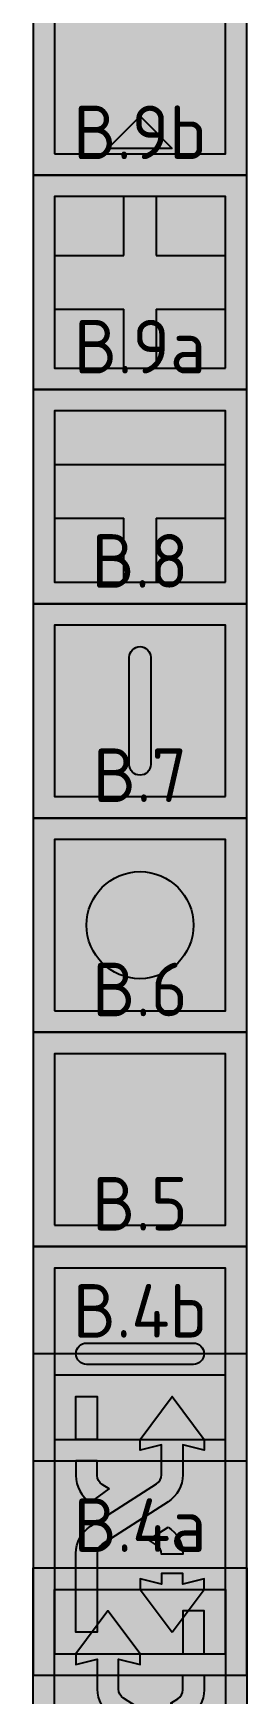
# Model space of a CAD drawing. Header units: metres. Extents: x -13 to 18, y 0 to 1289.
# Drawn here: x -5 to 5, y 409.1 to 486.6 of the extents above; entities that cross this region are included whole.
import ezdxf
from ezdxf.enums import TextEntityAlignment as Align

# ---------------------------------------------------------------- set-up
doc = ezdxf.new("R2010")
doc.units = ezdxf.units.M
doc.styles.add('NLC-ISO-RVV', font='NLCS-RVV.ttf')
doc.styles.add('NLCS-ISO', font='NLCS-ISO.ttf')

# ---------------------------------------------------------------- blocks, each defined once
blk = doc.blocks.new('SVV-VERKEERSTEKEN_B4A-SO')
h = blk.add_hatch(color=22)
h.dxf.hatch_style = 1
h.paths.add_polyline_path([(-5, 0), (5, 0), (5, 15), (-5, 15)])
h.paths.add_polyline_path([(-4, 14), (4, 14), (4, 1), (-4, 1)], flags=16)
h = blk.add_hatch(color=7)
h.dxf.hatch_style = 1
h.paths.add_polyline_path([(-4, 14), (-4, 1), (4, 1), (4, 14)])
h.paths.add_polyline_path([(0, 11), (0, 10.5), (-1, 10.75), (-1, 9.348800895589156, 0.2551020428967871), (-0.7705300563162298, 8.928308935345521), (2.311590168948676, 6.945378851186059, -0.2551020428967871), (3, 5.683902970455128), (3, 1.999999999999998), (2, 2), (2, 5.683902970455173, 0.2551020428967872), (1.77053005631623, 6.104394930698808), (-1.311590168948676, 8.08732501485827, -0.255102042896787), (-2, 9.3488008955892), (-2, 10.75), (-3, 10.5), (-3, 11), (-1.5, 13)], flags=16)
h.paths.add_polyline_path([(2, 13), (3, 13), (3, 11), (2, 11)], flags=16)
h.paths.add_polyline_path([(2, 10), (3, 10), (3, 9.316097029544864, -0.2551020428967898), (2.311590168948669, 8.054621148813936), (1.449527974333364, 8.689083376791046), (1.77053005631617, 8.895605069301153, 0.2551020428968228), (2, 9.316097029544832)], flags=16)
h.paths.add_polyline_path([(-1.311590168948669, 6.912674985141734), (-0.3986954977954166, 6.310916623208954), (-0.7705300563162238, 6.071691064654483, 0.2551020428968128), (-1, 5.651199104410807), (-2, 5.651199104410807, -0.2551020428967897)], flags=16)
h.paths.add_polyline_path([(-1.000000000000114, 4.749999999999972), (-1, 4.25), (0, 4.5), (0, 4), (-1.5, 2), (-3, 4), (-3, 4.5), (-2, 4.25), (-2.000000000000114, 4.749999999999972)], flags=16)
h = blk.add_hatch(color=168)
h.dxf.hatch_style = 1
edge = h.paths.add_edge_path()
edge.add_line((-1.311590168948669, 8.087325014858266), (1.770530056316261, 6.104394930698788))
edge.add_arc((1.500000000000006, 5.683902970455173), 0.4999999999999944, -4.206412995699793e-12, 57.24416549809462, ccw=False)
edge.add_line((2, 5.683902970455136), (2, 2))
edge.add_line((2, 2), (3, 2))
edge.add_line((3, 2), (3, 5.683902970455136))
edge.add_arc((1.499999999999987, 5.683902970455128), 1.500000000000013, 3.05333249420495e-13, 57.24416549809915)
edge.add_line((2.311590168948669, 6.945378851186064), (-0.7705300563162609, 8.928308935345541))
edge.add_arc((-0.5000000000000059, 9.348800895589156), 0.4999999999999937, 179.9999999999957, 237.24416549809462, ccw=False)
edge.add_line((-1, 9.348800895589193), (-1, 10.75))
edge.add_line((-1, 10.75), (0, 10.5))
edge.add_line((0, 10.5), (0, 11))
edge.add_line((0, 11), (-1.5, 13))
edge.add_line((-1.5, 13), (-3, 11))
edge.add_line((-3, 11), (-3, 10.5))
edge.add_line((-3, 10.5), (-2, 10.75))
edge.add_line((-2, 10.75), (-2, 9.348800895589193))
edge.add_arc((-0.4999999999999869, 9.3488008955892), 1.500000000000013, 180.0000000000003, 237.2441654980991)
h = blk.add_hatch(color=168)
h.dxf.hatch_style = 1
h.paths.add_polyline_path([(2, 11), (3, 11), (3, 13), (2, 13)])
h = blk.add_hatch(color=168)
h.dxf.hatch_style = 1
edge = h.paths.add_edge_path()
edge.add_arc((1.5, 9.316097029544864), 1.5, -57.24416549809939, 0, ccw=False)
edge.add_line((2.311590168948669, 8.054621148813936), (1.449527974333364, 8.689083376791046))
edge.add_line((1.449527974333364, 8.689083376791046), (1.770530056316261, 8.895605069301212))
edge.add_arc((1.499999999999998, 9.316097029544832), 0.5000000000000024, 302.7558345019058, 360.0000000000037)
edge.add_line((2, 9.316097029544864), (2, 10))
edge.add_line((2, 10), (3, 10))
edge.add_line((3, 10), (3, 9.316097029544864))
h = blk.add_hatch(color=168)
h.dxf.hatch_style = 1
edge = h.paths.add_edge_path()
edge.add_arc((-0.5, 5.651199104410806), 1.5, 122.7558345019006, 180)
edge.add_line((-2, 5.651199104410807), (-1, 5.651199104410807))
edge.add_arc((-0.5000000000000097, 5.651199104410846), 0.4999999999999903, 122.75583450190521, 180.0000000000045, ccw=False)
edge.add_line((-0.7705300563162609, 6.071691064654459), (-0.3986954977954156, 6.310916623208954))
edge.add_line((-0.3986954977954156, 6.310916623208954), (-1.311590168948669, 6.912674985141734))
h = blk.add_hatch(color=168)
h.dxf.hatch_style = 1
h.paths.add_polyline_path([(-1.5, 2), (-3, 4), (-3, 4.5), (-2, 4.25), (-2.000000000000114, 4.749999999999972), (-1.000000000000114, 4.749999999999972), (-1, 4.25), (0, 4.5), (0, 4)])
at = {"color": 22}
for points in [[(-5, 0), (-5, 15), (5, 15), (5, 0)], [(-4, 1), (-4, 14), (4, 14), (4, 1)]]:
    blk.add_lwpolyline(points, close=True, dxfattribs=at)
at = {"color": 168, "flags": 128}
for points in [[(-1.311590168948669, 8.087325014858266), (1.770530056316261, 6.104394930698788, -0.2551020428967871), (2, 5.683902970455136), (2, 2), (3, 2), (3, 5.683902970455136, 0.2551020428967871), (2.311590168948669, 6.945378851186064), (-0.7705300563162609, 8.928308935345541, -0.2551020428967871), (-1, 9.348800895589193), (-1, 10.75), (0, 10.5), (0, 11), (-1.5, 13), (-3, 11), (-3, 10.5), (-2, 10.75), (-2, 9.348800895589193, 0.2551020428967871)], [(3, 9.316097029544864, -0.2551020428967897), (2.311590168948669, 8.054621148813936), (1.449527974333364, 8.689083376791046), (1.770530056316261, 8.895605069301212, 0.2551020428967824), (2, 9.316097029544864), (2, 10), (3, 10)], [(-1.311590168948669, 6.912674985141734, 0.2551020428967896), (-2, 5.651199104410807), (-1, 5.651199104410807, -0.2551020428967893), (-0.7705300563162609, 6.071691064654459), (-0.3986954977954156, 6.310916623208954)]]:
    blk.add_lwpolyline(points, format="xyb", close=True, dxfattribs=at)
for points in [[(2, 11), (3, 11), (3, 13), (2, 13)], [(-1.5, 2), (-3, 4), (-3, 4.5), (-2, 4.25), (-2.000000000000114, 4.749999999999972), (-1.000000000000114, 4.749999999999972), (-1, 4.25), (0, 4.5), (0, 4)]]:
    blk.add_lwpolyline(points, close=True, dxfattribs=at)
at = {"style": 'NLCS-ISO'}
blk.add_attdef('NR-RST', text='', height=2.5, dxfattribs=at).set_placement((0, 15), align=Align.BOTTOM_CENTER)
blk = doc.blocks.new('SVV-VERKEERSTEKEN_B4B-SO')
h = blk.add_hatch(color=22)
h.dxf.hatch_style = 1
h.paths.add_polyline_path([(5, 15), (-5, 15), (-5, 0), (5, 0)])
h.paths.add_polyline_path([(4, 1), (-4, 1), (-4, 14), (4, 14)], flags=16)
h = blk.add_hatch(color=7)
h.dxf.hatch_style = 1
h.paths.add_polyline_path([(-4, 14), (-4, 1), (4, 1), (4, 14)])
h.paths.add_polyline_path([(1.5, 13), (3, 11), (3, 10.5), (2, 10.75), (2, 9.3488008955892, -0.2551020428967872), (1.311590168948675, 8.08732501485827), (-1.77053005631623, 6.104394930698808, 0.2551020428967871), (-2, 5.683902970455173), (-2, 1.999999999999998), (-3, 2), (-3, 5.683902970455128, -0.2551020428967872), (-2.311590168948675, 6.94537885118606), (0.7705300563162298, 8.928308935345521, 0.2551020428967873), (1, 9.348800895589157), (1, 10.75), (0, 10.5), (0, 11)], flags=16)
h.paths.add_polyline_path([(-2, 11), (-3, 11), (-3, 13), (-2, 13)], flags=16)
h.paths.add_polyline_path([(-2, 10), (-2, 9.316097029544832, 0.2551020428968229), (-1.77053005631617, 8.895605069301153), (-1.449527974333364, 8.689083376791046), (-2.311590168948669, 8.054621148813936, -0.2551020428967898), (-3, 9.316097029544864), (-3, 10)], flags=16)
h.paths.add_polyline_path([(1.311590168948669, 6.912674985141734, -0.2551020428967897), (2, 5.651199104410807), (1, 5.651199104410807, 0.2551020428968135), (0.7705300563162227, 6.071691064654484), (0.3986954977954154, 6.310916623208954)], flags=16)
h.paths.add_polyline_path([(1.000000000000114, 4.749999999999972), (2.000000000000114, 4.749999999999972), (2, 4.25), (3, 4.5), (3, 4), (1.5, 2), (0, 4), (0, 4.5), (1, 4.25)], flags=16)
h = blk.add_hatch(color=168)
h.dxf.hatch_style = 1
edge = h.paths.add_edge_path()
edge.add_line((1.311590168948669, 8.087325014858266), (-1.770530056316261, 6.104394930698788))
edge.add_arc((-1.500000000000006, 5.683902970455173), 0.4999999999999944, 122.7558345019054, 180.0000000000042)
edge.add_line((-2, 5.683902970455136), (-2, 2))
edge.add_line((-2, 2), (-3, 2))
edge.add_line((-3, 2), (-3, 5.683902970455136))
edge.add_arc((-1.499999999999987, 5.683902970455128), 1.500000000000013, 122.75583450190089, 179.9999999999997, ccw=False)
edge.add_line((-2.311590168948669, 6.945378851186064), (0.7705300563162609, 8.928308935345541))
edge.add_arc((0.5000000000000059, 9.348800895589156), 0.4999999999999937, 302.7558345019054, 360.0000000000043)
edge.add_line((1, 9.348800895589193), (1, 10.75))
edge.add_line((1, 10.75), (0, 10.5))
edge.add_line((0, 10.5), (0, 11))
edge.add_line((0, 11), (1.5, 13))
edge.add_line((1.5, 13), (3, 11))
edge.add_line((3, 11), (3, 10.5))
edge.add_line((3, 10.5), (2, 10.75))
edge.add_line((2, 10.75), (2, 9.348800895589193))
edge.add_arc((0.4999999999999869, 9.3488008955892), 1.500000000000013, 302.75583450190084, 359.9999999999998, ccw=False)
h = blk.add_hatch(color=168)
h.dxf.hatch_style = 1
h.paths.add_polyline_path([(-2, 11), (-3, 11), (-3, 13), (-2, 13)])
h = blk.add_hatch(color=168)
h.dxf.hatch_style = 1
edge = h.paths.add_edge_path()
edge.add_arc((-1.5, 9.316097029544864), 1.5, 180, 237.2441654980994)
edge.add_line((-2.311590168948669, 8.054621148813936), (-1.449527974333364, 8.689083376791046))
edge.add_line((-1.449527974333364, 8.689083376791046), (-1.770530056316261, 8.895605069301212))
edge.add_arc((-1.499999999999998, 9.316097029544832), 0.5000000000000024, 179.9999999999963, 237.24416549809422, ccw=False)
edge.add_line((-2, 9.316097029544864), (-2, 10))
edge.add_line((-2, 10), (-3, 10))
edge.add_line((-3, 10), (-3, 9.316097029544864))
h = blk.add_hatch(color=168)
h.dxf.hatch_style = 1
edge = h.paths.add_edge_path()
edge.add_arc((0.5, 5.651199104410806), 1.5, 1.1368683772161603e-13, 57.24416549809939, ccw=False)
edge.add_line((2, 5.651199104410807), (1, 5.651199104410807))
edge.add_arc((0.5000000000000097, 5.651199104410846), 0.4999999999999903, 359.9999999999955, 417.2441654980948)
edge.add_line((0.7705300563162609, 6.071691064654459), (0.3986954977954156, 6.310916623208954))
edge.add_line((0.3986954977954156, 6.310916623208954), (1.311590168948669, 6.912674985141734))
h = blk.add_hatch(color=168)
h.dxf.hatch_style = 1
h.paths.add_polyline_path([(1.5, 2), (3, 4), (3, 4.5), (2, 4.25), (2.000000000000114, 4.749999999999972), (1.000000000000114, 4.749999999999972), (1, 4.25), (0, 4.5), (0, 4)])
at = {"color": 22}
for points in [[(5, 0), (5, 15), (-5, 15), (-5, 0)], [(4, 1), (4, 14), (-4, 14), (-4, 1)]]:
    blk.add_lwpolyline(points, close=True, dxfattribs=at)
at = {"color": 168, "flags": 128}
for points in [[(1.311590168948669, 8.087325014858266), (-1.770530056316261, 6.104394930698788, 0.2551020428967871), (-2, 5.683902970455136), (-2, 2), (-3, 2), (-3, 5.683902970455136, -0.2551020428967871), (-2.311590168948669, 6.945378851186064), (0.7705300563162609, 8.928308935345541, 0.2551020428967871), (1, 9.348800895589193), (1, 10.75), (0, 10.5), (0, 11), (1.5, 13), (3, 11), (3, 10.5), (2, 10.75), (2, 9.348800895589193, -0.2551020428967871)], [(-3, 9.316097029544864, 0.2551020428967897), (-2.311590168948669, 8.054621148813936), (-1.449527974333364, 8.689083376791046), (-1.770530056316261, 8.895605069301212, -0.2551020428967824), (-2, 9.316097029544864), (-2, 10), (-3, 10)], [(1.311590168948669, 6.912674985141734, -0.2551020428967896), (2, 5.651199104410807), (1, 5.651199104410807, 0.2551020428967893), (0.7705300563162609, 6.071691064654459), (0.3986954977954156, 6.310916623208954)]]:
    blk.add_lwpolyline(points, format="xyb", close=True, dxfattribs=at)
for points in [[(-2, 11), (-3, 11), (-3, 13), (-2, 13)], [(1.5, 2), (3, 4), (3, 4.5), (2, 4.25), (2.000000000000114, 4.749999999999972), (1.000000000000114, 4.749999999999972), (1, 4.25), (0, 4.5), (0, 4)]]:
    blk.add_lwpolyline(points, close=True, dxfattribs=at)
at = {"style": 'NLCS-ISO'}
blk.add_attdef('NR-RST', text='', height=2.5, dxfattribs=at).set_placement((0, 15), align=Align.BOTTOM_CENTER)
blk = doc.blocks.new('SVV-VERKEERSTEKEN_B5-SO')
h = blk.add_hatch(color=22)
h.dxf.hatch_style = 1
h.paths.add_polyline_path([(-4.999999999999545, 0), (4.999999999999545, 0), (4.999999999999545, 10), (-4.999999999999545, 10)])
h.paths.add_polyline_path([(-3.999999999999545, 1), (3.999999999999545, 1), (3.999999999999545, 9), (-3.999999999999545, 9)], flags=16)
h = blk.add_hatch(color=7)
h.dxf.hatch_style = 1
h.paths.add_polyline_path([(-3.999999999999545, 9), (-3.999999999999545, 1), (3.999999999999545, 1), (3.999999999999545, 9)])
h.paths.add_polyline_path([(2.499999999999545, 5.5, -1), (2.499999999999545, 4.5), (-2.499999999999545, 4.5, -1), (-2.499999999999545, 5.5)], flags=16)
h = blk.add_hatch(color=168)
h.dxf.hatch_style = 1
edge = h.paths.add_edge_path()
edge.add_arc((-2.499999999999545, 5), 0.5, 90, 270, ccw=False)
edge.add_line((-2.499999999999545, 5.5), (2.499999999999545, 5.5))
edge.add_arc((2.499999999999545, 5), 0.5, -90, 90, ccw=False)
edge.add_line((2.499999999999545, 4.5), (-2.499999999999545, 4.5))
at = {"color": 22}
for points in [[(-4.999999999999545, 0), (4.999999999999545, 0), (4.999999999999545, 10), (-4.999999999999545, 10)], [(-3.999999999999545, 1), (3.999999999999545, 1), (3.999999999999545, 9), (-3.999999999999545, 9)]]:
    blk.add_lwpolyline(points, close=True, dxfattribs=at)
at = {"color": 168, "flags": 128}
blk.add_lwpolyline([(-2.499999999999545, 4.5, -0.9999999999999999), (-2.499999999999545, 5.5), (2.499999999999545, 5.5, -0.9999999999999999), (2.499999999999545, 4.5)], format="xyb", close=True, dxfattribs=at)
at = {"style": 'NLCS-ISO'}
blk.add_attdef('NR-RST', text='', height=2.5, dxfattribs=at).set_placement((0, 10), align=Align.BOTTOM_CENTER)
blk = doc.blocks.new('SVV-VERKEERSTEKEN_B6-SO')
h = blk.add_hatch(color=22)
h.dxf.hatch_style = 1
h.paths.add_polyline_path([(-4.999999999999545, 0), (4.999999999999545, 0), (4.999999999999545, 10), (-4.999999999999545, 10)])
h.paths.add_polyline_path([(-3.999999999999545, 1), (3.999999999999545, 1), (3.999999999999545, 9), (-3.999999999999545, 9)], flags=16)
h = blk.add_hatch(color=7)
h.dxf.hatch_style = 1
h.paths.add_polyline_path([(-3.999999999999545, 1), (3.999999999999545, 1), (3.999999999999545, 9), (-3.999999999999545, 9)])
at = {"color": 22}
for points in [[(-4.999999999999545, 0), (4.999999999999545, 0), (4.999999999999545, 10), (-4.999999999999545, 10)], [(-3.999999999999545, 1), (3.999999999999545, 1), (3.999999999999545, 9), (-3.999999999999545, 9)]]:
    blk.add_lwpolyline(points, close=True, dxfattribs=at)
at = {"style": 'NLCS-ISO'}
blk.add_attdef('NR-RST', text='', height=2.5, dxfattribs=at).set_placement((0, 10), align=Align.BOTTOM_CENTER)
at = {"color": 168, "style": 'NLC-ISO-RVV'}
blk.add_attdef('MAX-VAARSNELHEID', text='', height=5, dxfattribs=at).set_placement((0, 5), align=Align.MIDDLE)
blk = doc.blocks.new('SVV-VERKEERSTEKEN_B7-SO')
h = blk.add_hatch(color=22)
h.dxf.hatch_style = 1
h.paths.add_polyline_path([(-4.999999999999545, 0), (4.999999999999545, 0), (4.999999999999545, 10), (-4.999999999999545, 10)])
h.paths.add_polyline_path([(-3.999999999999545, 1), (3.999999999999545, 1), (3.999999999999545, 9), (-3.999999999999545, 9)], flags=16)
h = blk.add_hatch(color=7)
h.dxf.hatch_style = 1
h.paths.add_polyline_path([(-3.999999999999545, 1), (3.999999999999545, 1), (3.999999999999545, 9), (-3.999999999999545, 9)])
edge = h.paths.add_edge_path(flags=16)
edge.add_arc((0, 5), 2.5, 0, 360)
h = blk.add_hatch(color=168)
h.dxf.hatch_style = 1
edge = h.paths.add_edge_path()
edge.add_arc((0, 5), 2.5, 0, 360)
at = {"color": 22}
for points in [[(-4.999999999999545, 0), (4.999999999999545, 0), (4.999999999999545, 10), (-4.999999999999545, 10)], [(-3.999999999999545, 1), (3.999999999999545, 1), (3.999999999999545, 9), (-3.999999999999545, 9)]]:
    blk.add_lwpolyline(points, close=True, dxfattribs=at)
at = {"color": 168}
blk.add_circle((0, 5), 2.5, dxfattribs=at)
at = {"style": 'NLCS-ISO'}
blk.add_attdef('NR-RST', text='', height=2.5, dxfattribs=at).set_placement((0, 10), align=Align.BOTTOM_CENTER)
blk = doc.blocks.new('SVV-VERKEERSTEKEN_B8-SO')
h = blk.add_hatch(color=22)
h.dxf.hatch_style = 1
h.paths.add_polyline_path([(5, 0), (5, 9.99999999999909), (-5, 9.99999999999909), (-5, 0)])
h.paths.add_polyline_path([(4, 1), (4, 8.99999999999909), (-4, 8.99999999999909), (-4, 1)], flags=16)
h = blk.add_hatch(color=7)
h.dxf.hatch_style = 1
h.paths.add_polyline_path([(-4, 1), (4, 1), (4, 8.99999999999909), (-4, 8.99999999999909)])
h.paths.add_polyline_path([(-0.5, 7.499999999999091, -1), (0.5, 7.499999999999091), (0.5, 2.5, -1), (-0.5, 2.5)], flags=16)
h = blk.add_hatch(color=168)
h.dxf.hatch_style = 1
edge = h.paths.add_edge_path()
edge.add_arc((0, 2.5), 0.5, -180, 0, ccw=False)
edge.add_line((-0.5, 2.5), (-0.5, 7.499999999999091))
edge.add_arc((0, 7.499999999999091), 0.5, 0, 180, ccw=False)
edge.add_line((0.5, 7.499999999999091), (0.5, 2.5))
at = {"color": 22}
for points in [[(5, 0), (5, 9.99999999999909), (-5, 9.99999999999909), (-5, 0)], [(4, 1), (4, 8.99999999999909), (-4, 8.99999999999909), (-4, 1)]]:
    blk.add_lwpolyline(points, close=True, dxfattribs=at)
at = {"color": 168, "flags": 128}
blk.add_lwpolyline([(0.5, 2.5, -0.9999999999999999), (-0.5, 2.5), (-0.5, 7.499999999999091, -0.9999999999999999), (0.5, 7.499999999999091)], format="xyb", close=True, dxfattribs=at)
at = {"style": 'NLCS-ISO'}
blk.add_attdef('NR-RST', text='', height=2.5, dxfattribs=at).set_placement((0, 9.99999999999909), align=Align.BOTTOM_CENTER)
blk = doc.blocks.new('SVV-VERKEERSTEKEN_B9A-SO')
h = blk.add_hatch(color=22)
h.dxf.hatch_style = 1
h.paths.add_polyline_path([(5, 0), (5, 9.99999999999909), (-5, 9.99999999999909), (-5, 0)])
h.paths.add_polyline_path([(4, 1), (4, 8.99999999999909), (-4, 8.99999999999909), (-4, 1)], flags=16)
h = blk.add_hatch(color=7)
h.dxf.hatch_style = 1
h.paths.add_polyline_path([(-4, 8.99999999999909), (-4, 6.499999999999545), (4, 6.499999999999545), (4, 8.99999999999909)])
h = blk.add_hatch(color=168)
h.dxf.hatch_style = 1
h.paths.add_polyline_path([(-4, 6.499999999999545), (-3.999999999999999, 3.999999999999545), (-0.7500000000000004, 3.999999999999517), (-0.75, 1), (0.75, 1), (0.7500000000000568, 3.999999999999517), (4, 3.999999999999517), (4, 6.499999999999545)])
h = blk.add_hatch(color=7)
h.dxf.hatch_style = 1
h.paths.add_polyline_path([(-0.75, 3.999999999999517), (-4, 3.999999999999545), (-4, 1), (-0.75, 1)])
h = blk.add_hatch(color=7)
h.dxf.hatch_style = 1
h.paths.add_polyline_path([(4, 0.9999999999999999), (4, 3.999999999999517), (0.7500000000000568, 3.999999999999517), (0.7499999999999998, 1)])
at = {"color": 168}
for p, q in [((-4, 6.499999999999545), (4, 6.499999999999545)), ((-4, 3.999999999999545), (-0.7499999999999432, 3.999999999999517)), ((-0.75, 1), (-0.75, 3.999999999999517)), ((0.7500000000000568, 3.999999999999517), (0.75, 1)), ((0.75, 3.999999999999517), (4, 3.999999999999517))]:
    blk.add_line(p, q, dxfattribs=at)
at = {"color": 22}
for points in [[(5, 0), (5, 9.99999999999909), (-5, 9.99999999999909), (-5, 0)], [(4, 1), (4, 8.99999999999909), (-4, 8.99999999999909), (-4, 1)]]:
    blk.add_lwpolyline(points, close=True, dxfattribs=at)
at = {"style": 'NLCS-ISO'}
blk.add_attdef('NR-RST', text='', height=2.5, dxfattribs=at).set_placement((0, 9.99999999999909), align=Align.BOTTOM_CENTER)
blk = doc.blocks.new('SVV-VERKEERSTEKEN_B9B-SO')
h = blk.add_hatch(color=22)
h.dxf.hatch_style = 1
h.paths.add_polyline_path([(5, 0), (5, 9.99999999999909), (-5, 9.99999999999909), (-5, 0)])
h.paths.add_polyline_path([(4, 1), (4, 8.99999999999909), (-4, 8.99999999999909), (-4, 1)], flags=16)
h = blk.add_hatch(color=7)
h.dxf.hatch_style = 1
h.paths.add_polyline_path([(-0.75, 8.99999999999909), (-4, 8.99999999999909), (-4, 6.249999999999545), (-0.75, 6.249999999999545)])
h = blk.add_hatch(color=168)
h.dxf.hatch_style = 1
h.paths.add_polyline_path([(-0.7500000000000001, 3.749999999999517), (-0.75, 1), (0.75, 1), (0.7500000000000573, 3.749999999999517), (4, 3.749999999999517), (4, 6.249999999999545), (0.7500000000001137, 6.249999999999545), (0.7500000000001705, 8.99999999999909), (-0.75, 8.99999999999909), (-0.75, 6.249999999999545), (-4, 6.249999999999545), (-4, 3.749999999999545)])
h = blk.add_hatch(color=7)
h.dxf.hatch_style = 1
h.paths.add_polyline_path([(4, 6.249999999999545), (4, 8.99999999999909), (0.7500000000001705, 8.99999999999909), (0.7500000000001137, 6.249999999999545)])
h = blk.add_hatch(color=7)
h.dxf.hatch_style = 1
h.paths.add_polyline_path([(-0.75, 1), (-0.75, 3.749999999999517), (-4, 3.749999999999545), (-4, 1)])
h = blk.add_hatch(color=7)
h.dxf.hatch_style = 1
h.paths.add_polyline_path([(4, 1), (4, 3.749999999999517), (0.7500000000000568, 3.749999999999517), (0.75, 1)])
at = {"color": 168}
for p, q in [((-0.75, 6.249999999999545), (-0.75, 8.99999999999909)), ((0.7500000000001705, 8.99999999999909), (0.7500000000001137, 6.249999999999545)), ((-4, 6.249999999999545), (-0.75, 6.249999999999545)), ((0.7500000000001705, 6.249999999999545), (4, 6.249999999999545)), ((-4, 3.749999999999545), (-0.7499999999999432, 3.749999999999517)), ((-0.75, 1), (-0.75, 3.749999999999545)), ((0.7500000000000568, 3.749999999999488), (0.75, 1)), ((0.75, 3.749999999999517), (4, 3.749999999999517))]:
    blk.add_line(p, q, dxfattribs=at)
at = {"color": 22}
for points in [[(5, 0), (5, 9.99999999999909), (-5, 9.99999999999909), (-5, 0)], [(4, 1), (4, 8.99999999999909), (-4, 8.99999999999909), (-4, 1)]]:
    blk.add_lwpolyline(points, close=True, dxfattribs=at)
at = {"style": 'NLCS-ISO'}
blk.add_attdef('NR-RST', text='', height=2.5, dxfattribs=at).set_placement((0, 9.99999999999909), align=Align.BOTTOM_CENTER)
blk = doc.blocks.new('SVV-VERKEERSTEKEN_C1-SO')
h = blk.add_hatch(color=22)
h.dxf.hatch_style = 1
h.paths.add_polyline_path([(-4.999999999999545, 0), (4.999999999999545, 0), (4.999999999999545, 10), (-4.999999999999545, 10)])
h.paths.add_polyline_path([(-3.999999999999545, 1), (3.999999999999545, 1), (3.999999999999545, 9), (-3.999999999999545, 9)], flags=16)
h = blk.add_hatch(color=7)
h.dxf.hatch_style = 1
h.paths.add_polyline_path([(-3.999999999999545, 1), (3.999999999999545, 1), (3.999999999999545, 9), (-3.999999999999545, 9)])
h.paths.add_polyline_path([(1.5, 1.25), (-1.5, 1.25), (0, 2.75)], flags=16)
h = blk.add_hatch(color=168)
h.dxf.hatch_style = 1
h.paths.add_polyline_path([(1.5, 1.25), (-1.5, 1.25), (0, 2.75)])
at = {"color": 22}
for points in [[(-4.999999999999545, 0), (4.999999999999545, 0), (4.999999999999545, 10), (-4.999999999999545, 10)], [(-3.999999999999545, 1), (3.999999999999545, 1), (3.999999999999545, 9), (-3.999999999999545, 9)]]:
    blk.add_lwpolyline(points, close=True, dxfattribs=at)
at = {"color": 168, "flags": 128}
blk.add_lwpolyline([(1.5, 1.25), (-1.5, 1.25), (0, 2.75)], close=True, dxfattribs=at)
at = {"style": 'NLCS-ISO'}
blk.add_attdef('NR-RST', text='', height=2.5, dxfattribs=at).set_placement((-4.547473508864641e-13, 10), align=Align.BOTTOM_CENTER)
at = {"color": 168, "style": 'NLC-ISO-RVV'}
blk.add_attdef('BEPERKING-WATERDIEPTE', text='', height=3.5, dxfattribs=at).set_placement((0, 6), align=Align.MIDDLE_CENTER)

msp = doc.modelspace()

# ---------------------------------------------------------------- block references
for name, p, values in [('SVV-VERKEERSTEKEN_C1-SO', (0, 480), {'NR-RST': 'C.1'}), ('SVV-VERKEERSTEKEN_B9B-SO', (0, 470), {'NR-RST': 'B.9b'}), ('SVV-VERKEERSTEKEN_B9A-SO', (0, 460), {'NR-RST': 'B.9a'}), ('SVV-VERKEERSTEKEN_B8-SO', (0, 450), {'NR-RST': 'B.8'}), ('SVV-VERKEERSTEKEN_B7-SO', (0, 440), {'NR-RST': 'B.7'}), ('SVV-VERKEERSTEKEN_B6-SO', (0, 430), {'NR-RST': 'B.6'}), ('SVV-VERKEERSTEKEN_B5-SO', (0, 420), {'NR-RST': 'B.5'}), ('SVV-VERKEERSTEKEN_B4B-SO', (0, 410), {'NR-RST': 'B.4b'}), ('SVV-VERKEERSTEKEN_B4A-SO', (0, 400), {'NR-RST': 'B.4a'})]:
    msp.add_blockref(name, p).add_auto_attribs(values)

doc.saveas('drawing.dxf')
